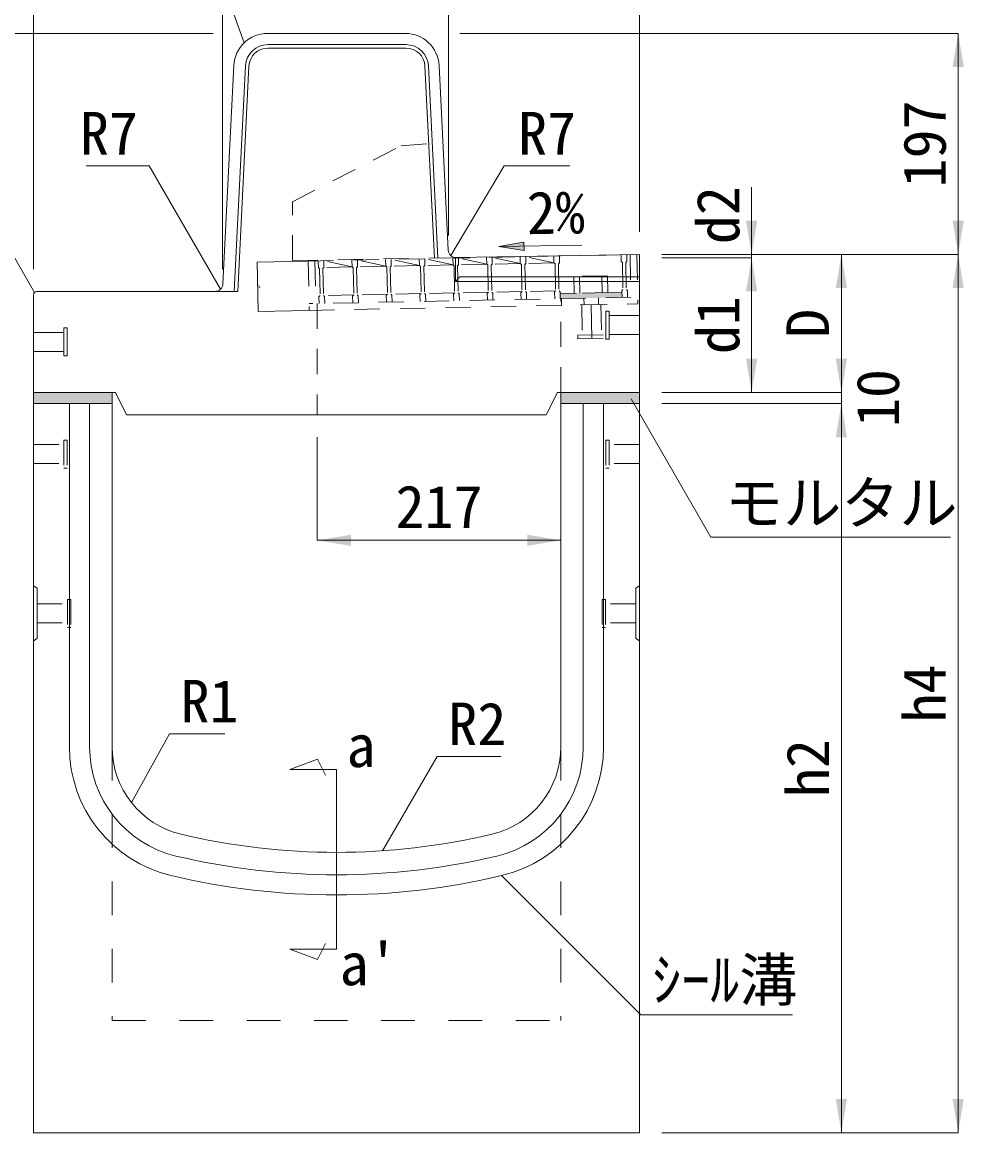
# Model space of a CAD drawing. Units: millimetres at full size. Extents: x -36174 to -11409, y 24892 to 47415.
# Drawn here: x -19879 to -19040, y 42318 to 43308 of the extents above; entities that cross this region are included whole.
import ezdxf
from ezdxf.enums import TextEntityAlignment as Align

# ---------------------------------------------------------------- set-up
doc = ezdxf.new("R2010")
doc.units = ezdxf.units.MM
doc.header["$LTSCALE"] = 30
doc.linetypes.add('USER1', pattern=[1.35, 0.75, -0.6])
doc.linetypes.add('USER2', pattern=[2, 1, -1])
for name, color, linetype, lineweight in [('0_2', 7, 'Continuous', 13), ('側溝・本体', 7, 'Continuous', 9), ('寸法引出', 7, 'Continuous', 9), ('寸法線', 7, 'Continuous', 9), ('本体', 2, 'Continuous', 20), ('補助線', 8, 'Continuous', 9), ('ｲﾝｻｰﾄ', 3, 'USER1', 9), ('ｸﾞﾚｰﾁﾝｸﾞ', 7, 'USER1', 5)]:
    doc.layers.add(name, color=color, linetype=linetype, lineweight=lineweight)
doc.layers.add('ﾊｯﾁﾝｸﾞ', color=8, linetype='Continuous')
doc.styles.add('ＭＳ ゴシック', font='')
doc.styles.get('ＭＳ ゴシック').set_extended_font_data('MS Gothic')

# ---------------------------------------------------------------- blocks, each defined once
blk = doc.blocks.new('filled_arrow')
at = {"color": 0, "linetype": 'Continuous', "lineweight": -2}
blk.add_solid([(7.5, 1.25), (0, 0), (7.5, -1.25)], dxfattribs=at)

msp = doc.modelspace()

# ---------------------------------------------------------------- hatches: boundary and pattern name
at = {"layer": '寸法引出'}
msp.add_hatch(color=256, dxfattribs=at).paths.add_polyline_path([(-19432.09, 43111.76), (-19431.96, 43104.26), (-19454.52, 43107.62)])
at = {"layer": 'ﾊｯﾁﾝｸﾞ'}
for points in [[(-19375, 43061.77), (-19399.7, 43061.27), (-19399.79, 43065.77), (-19375.09, 43066.27), (-19344.8, 43066.87), (-19344.71, 43062.37)], [(-19869.21, 42977.69), (-19869.21, 42967.69), (-19799.21, 42967.69), (-19799.21, 42977.69)], [(-19399.21, 42977.69), (-19399.21, 42967.69), (-19329.21, 42967.69), (-19329.21, 42977.69)]]:
    msp.add_hatch(color=256, dxfattribs=at).paths.add_polyline_path(points)

# ---------------------------------------------------------------- linework, layer by layer
at = {"layer": '0_2', "lineweight": 9}
msp.add_lwpolyline([(-19781.96, 42612.11), (-19748.11, 42673.45), (-19698.72, 42673.45)], dxfattribs=at)
at = {"layer": '側溝・本体', "linetype": 'USER1'}
for p, q in [((-19638.39, 43147.59), (-19541.51, 43197.59)), ((-19541.51, 43197.59), (-19504.35, 43200.59)), ((-19638.39, 43095.23), (-19638.39, 43147.59)), ((-19638.39, 43095.23), (-19492.43, 43097.81)), ((-19616.29, 43056.94), (-19616.31, 42957.69)), ((-19399.21, 42977.69), (-19399.21, 43061.28))]:
    msp.add_line(p, q, dxfattribs=at)
at = {"layer": '側溝・本体', "color": 4, "lineweight": 5}
for p, q in [((-19493.21, 43076.69), (-19493.21, 43097.79)), ((-19493.21, 43076.69), (-19489.21, 43080.69)), ((-19329.21, 43076.69), (-19493.21, 43076.69)), ((-19329.21, 43080.69), (-19489.21, 43080.69))]:
    msp.add_line(p, q, dxfattribs=at)
at = {"layer": '側溝・本体', "lineweight": 13}
msp.add_line((-19329.21, 42967.69), (-19329.21, 42977.69), dxfattribs=at)
at = {"layer": '側溝・本体', "linetype": 'USER2'}
for p, q in [((-19799.21, 42661.72), (-19799.21, 42417.69)), ((-19399.21, 42661.72), (-19399.21, 42417.69)), ((-19799.21, 42417.69), (-19399.21, 42417.69))]:
    msp.add_line(p, q, dxfattribs=at)
at = {"layer": '寸法引出'}
for p, q in [((-19454.52, 43107.62), (-19380.51, 43108.91)), ((-19640.85, 42641.62), (-19616.09, 42650.82)), ((-19616.09, 42650.82), (-19608.93, 42636.5)), ((-19599.21, 42641.62), (-19640.85, 42641.62)), ((-19599.21, 42641.62), (-19599.21, 42481.37)), ((-19599.21, 42481.37), (-19640.85, 42481.37)), ((-19640.85, 42481.37), (-19616.09, 42472.17)), ((-19616.09, 42472.17), (-19608.93, 42486.49))]:
    msp.add_line(p, q, dxfattribs=at)
at = {"layer": '寸法引出', "lineweight": 13}
msp.add_lwpolyline([(-19432.09, 43111.76), (-19431.96, 43104.26), (-19454.52, 43107.62)], close=True, dxfattribs=at)
at = {"layer": '寸法線'}
for p, q in [((-19869.21, 43087.69), (-19869.21, 43557.69)), ((-19329.21, 43120.69), (-19329.21, 43557.69)), ((-19869.21, 43087.69), (-19869.21, 43477.69)), ((-19700.71, 43087.69), (-19700.71, 43477.69)), ((-19700.71, 43087.69), (-19700.71, 43477.69)), ((-19499.21, 43117.69), (-19499.21, 43477.69)), ((-19499.21, 43117.69), (-19499.21, 43477.69)), ((-19329.21, 43120.69), (-19329.21, 43477.69)), ((-19709.21, 43297.69), (-20129.21, 43297.69)), ((-19489.21, 43297.69), (-19045.12, 43297.69)), ((-19045.12, 43297.69), (-19045.12, 43100.69)), ((-19229.21, 43160.69), (-19229.21, 43037.64)), ((-19309.21, 43100.69), (-19045.12, 43100.69)), ((-19309.21, 43100.69), (-19149.21, 43100.69)), ((-19309.21, 43100.69), (-19229.21, 43100.69)), ((-19309.21, 43100.69), (-19045.12, 43100.69)), ((-19309.21, 43097.64), (-19229.21, 43097.64)), ((-19309.21, 43097.64), (-19229.21, 43097.64)), ((-19229.21, 43097.64), (-19229.21, 42977.69)), ((-19149.21, 43100.69), (-19149.21, 42977.69)), ((-19045.12, 43100.69), (-19045.12, 42317.69)), ((-19149.21, 42907.69), (-19149.21, 43037.69)), ((-19309.21, 42977.69), (-19149.21, 42977.69)), ((-19309.21, 42977.69), (-19229.21, 42977.69)), ((-19309.21, 42977.69), (-19149.21, 42977.69)), ((-19309.21, 42967.69), (-19149.21, 42967.69)), ((-19309.21, 42967.69), (-19149.21, 42967.69)), ((-19149.21, 42967.69), (-19149.21, 42317.69)), ((-19616.31, 42937.69), (-19616.31, 42845.83)), ((-19399.21, 42937.69), (-19399.21, 42845.83)), ((-19616.31, 42845.83), (-19399.21, 42845.83)), ((-19309.21, 42317.69), (-19045.12, 42317.69)), ((-19309.21, 42317.69), (-19149.21, 42317.69))]:
    msp.add_line(p, q, dxfattribs=at)
for points in [[(-19681.35, 43289.42), (-19720.49, 43397.69), (-19803.99, 43397.69)], [(-19868.33, 43066.81), (-19933.02, 43179.74), (-19989.52, 43179.74)], [(-19702.54, 43069.62), (-19766.12, 43179.74), (-19822.21, 43179.74)], [(-19497.33, 43099.69), (-19449.82, 43179.74), (-19391.23, 43179.74)], [(-19336.48, 42971.89), (-19265.41, 42848.78), (-19052.1, 42848.78)], [(-19558.08, 42569.1), (-19509.51, 42653.22), (-19452.81, 42653.22)], [(-19451.98, 42546.91), (-19327.94, 42422.87), (-19192.66, 42422.87)]]:
    msp.add_lwpolyline(points, dxfattribs=at)
at = {"layer": '本体'}
for p, q in [((-19660.67, 43297.69), (-19537.75, 43297.69)), ((-19700.37, 43074.34), (-19690.63, 43269.19)), ((-19499.55, 43104.46), (-19507.78, 43269.19)), ((-19492.43, 43097.81), (-19329.21, 43100.69)), ((-19329.21, 42977.69), (-19329.21, 43100.69)), ((-19707.37, 43067.69), (-19866.21, 43067.69)), ((-19869.21, 43064.69), (-19869.21, 42977.69)), ((-19796.21, 42977.69), (-19869.21, 42977.69)), ((-19869.21, 42967.69), (-19869.21, 42977.69)), ((-19799.21, 42967.69), (-19799.21, 42977.69)), ((-19796.21, 42977.69), (-19786.21, 42957.69)), ((-19402.21, 42977.69), (-19412.21, 42957.69)), ((-19402.21, 42977.69), (-19329.21, 42977.69)), ((-19399.21, 42967.69), (-19399.21, 42977.69)), ((-19869.21, 42317.69), (-19869.21, 42967.69)), ((-19799.21, 42967.69), (-19869.21, 42967.69)), ((-19799.21, 42661.72), (-19799.21, 42967.69)), ((-19399.21, 42661.72), (-19399.21, 42967.69)), ((-19329.21, 42967.69), (-19399.21, 42967.69)), ((-19329.21, 42317.69), (-19329.21, 42967.69)), ((-19786.21, 42957.69), (-19412.21, 42957.69)), ((-19869.21, 42317.69), (-19329.21, 42317.69))]:
    msp.add_line(p, q, dxfattribs=at)
at = {"layer": '本体', "color": 4, "lineweight": 5}
for p, q in [((-19660.21, 43287.69), (-19537.29, 43287.69)), ((-19660.21, 43284.69), (-19537.29, 43284.69)), ((-19690.24, 43067.69), (-19680.19, 43268.68)), ((-19687.23, 43067.69), (-19677.19, 43268.54)), ((-19511.75, 43097.47), (-19520.31, 43268.53)), ((-19508.75, 43097.52), (-19517.31, 43268.68)), ((-19687.23, 43067.69), (-19707.37, 43067.69)), ((-19837.21, 42661.72), (-19837.21, 42967.69)), ((-19819.21, 42661.72), (-19819.21, 42967.69)), ((-19379.21, 42661.72), (-19379.21, 42967.69)), ((-19361.21, 42661.72), (-19361.21, 42967.69)), ((-19869.21, 42805.19), (-19866.01, 42803.19)), ((-19866.01, 42803.19), (-19866.01, 42758.19)), ((-19329.21, 42805.19), (-19332.41, 42803.19)), ((-19332.41, 42803.19), (-19332.41, 42758.19)), ((-19869.21, 42756.19), (-19866.01, 42758.19)), ((-19329.21, 42756.19), (-19332.41, 42758.19))]:
    msp.add_line(p, q, dxfattribs=at)
at = {"layer": '本体'}
for centre, radius, start, end in [((-19660.67, 43267.69), 30, 90, 177.13809), ((-19537.75, 43267.69), 30, 2.86255, 90), ((-19492.55, 43104.81), 7, 182.86442, 271.0139), ((-19866.21, 43064.69), 3, 90, 180), ((-19707.37, 43074.69), 7, 270, 357.13809), ((-19719.21, 42661.72), 80, 180, 256.65766), ((-19479.21, 42661.72), 80, 283.34233, 0), ((-19599.21, 43167.69), 600, 256.65762, 283.34237)]:
    msp.add_arc(centre, radius, start, end, dxfattribs=at)
at = {"layer": '本体', "color": 4, "lineweight": 5}
for centre, radius, start, end in [((-19660.21, 43267.69), 20, 90, 177.13758), ((-19660.21, 43267.69), 17, 90, 177.13758), ((-19537.29, 43267.69), 20, 2.8624, 90), ((-19537.29, 43267.69), 17, 2.8624, 90), ((-19719.21, 42661.72), 118, 180, 256.65766), ((-19719.21, 42661.72), 100, 180, 256.65766), ((-19479.21, 42661.72), 100, 283.34233, 0), ((-19479.21, 42661.72), 118, 283.34233, 0), ((-19599.21, 43167.69), 620, 256.65762, 283.34237), ((-19599.21, 43167.69), 638, 256.65762, 283.34237)]:
    msp.add_arc(centre, radius, start, end, dxfattribs=at)
at = {"layer": '補助線'}
for p, q in [((-19625.41, 43094.77), (-19669.87, 43093.88)), ((-19668.99, 43049.89), (-19669.87, 43093.88)), ((-19382.08, 43055.63), (-19362.09, 43056.03)), ((-19372.08, 43055.83), (-19371.48, 43025.83)), ((-19624.53, 43050.78), (-19668.99, 43049.89))]:
    msp.add_line(p, q, dxfattribs=at)
at = {"layer": 'ｲﾝｻｰﾄ'}
for p, q in [((-19380.58, 43055.66), (-19363.58, 43056)), ((-19380.58, 43055.66), (-19380.04, 43028.66)), ((-19363.58, 43056), (-19363.04, 43029)), ((-19869.21, 43014.19), (-19869.21, 43031.19)), ((-19384.04, 43028.58), (-19359.05, 43029.08)), ((-19384.04, 43028.58), (-19383.98, 43025.58)), ((-19383.98, 43025.58), (-19358.99, 43026.08)), ((-19359.05, 43029.08), (-19358.99, 43026.08)), ((-19869.21, 42931.19), (-19842.21, 42931.19)), ((-19842.21, 42935.19), (-19842.21, 42910.19)), ((-19842.21, 42935.19), (-19839.2, 42935.19)), ((-19839.2, 42935.19), (-19839.2, 42910.19)), ((-19359.21, 42935.19), (-19359.21, 42910.19)), ((-19356.21, 42935.19), (-19359.21, 42935.19)), ((-19356.21, 42935.19), (-19356.21, 42910.19)), ((-19329.21, 42931.19), (-19356.21, 42931.19)), ((-19869.21, 42914.19), (-19842.21, 42914.19)), ((-19842.21, 42910.19), (-19839.2, 42910.19)), ((-19356.21, 42910.19), (-19359.21, 42910.19)), ((-19329.21, 42914.19), (-19356.21, 42914.19)), ((-19866.01, 42789.19), (-19839.01, 42789.19)), ((-19866.01, 42789.19), (-19866.01, 42772.19)), ((-19839.01, 42793.19), (-19836, 42793.19)), ((-19839.01, 42793.19), (-19839.01, 42768.19)), ((-19836, 42793.19), (-19836, 42768.19)), ((-19359.41, 42793.19), (-19362.41, 42793.19)), ((-19362.41, 42793.19), (-19362.41, 42768.19)), ((-19359.41, 42793.19), (-19359.41, 42768.19)), ((-19332.41, 42789.19), (-19359.41, 42789.19)), ((-19332.41, 42789.19), (-19332.41, 42772.19)), ((-19866.01, 42772.19), (-19839.01, 42772.19)), ((-19839.01, 42768.19), (-19836, 42768.19)), ((-19359.41, 42768.19), (-19362.41, 42768.19)), ((-19332.41, 42772.19), (-19359.41, 42772.19))]:
    msp.add_line(p, q, dxfattribs=at)
at = {"layer": 'ｲﾝｻｰﾄ', "linetype": 'USER2'}
for p, q in [((-19359.21, 43025.19), (-19359.21, 43050.19)), ((-19356.21, 43050.19), (-19359.21, 43050.19)), ((-19356.21, 43025.19), (-19356.21, 43050.19)), ((-19329.21, 43046.19), (-19356.21, 43046.19)), ((-19869.21, 43031.19), (-19842.21, 43031.19)), ((-19842.21, 43010.19), (-19842.21, 43035.19)), ((-19842.21, 43035.19), (-19839.21, 43035.19)), ((-19839.21, 43010.19), (-19839.21, 43035.19)), ((-19329.21, 43029.19), (-19356.21, 43029.19)), ((-19356.21, 43025.19), (-19359.21, 43025.19)), ((-19869.21, 43014.19), (-19842.21, 43014.19)), ((-19842.21, 43010.19), (-19839.21, 43010.19))]:
    msp.add_line(p, q, dxfattribs=at)
at = {"layer": 'ｸﾞﾚｰﾁﾝｸﾞ'}
for p, q in [((-19624.41, 43094.79), (-19331.47, 43100.65)), ((-19624.41, 43094.79), (-19623.53, 43050.8)), ((-19618.41, 43094.91), (-19617.65, 43056.92)), ((-19615.41, 43094.97), (-19615.29, 43088.97)), ((-19610.42, 43095.07), (-19610.3, 43089.07)), ((-19585.3, 43089.57), (-19610.42, 43095.07)), ((-19585.42, 43095.57), (-19585.3, 43089.57)), ((-19555.31, 43090.17), (-19580.42, 43095.67)), ((-19580.42, 43095.67), (-19580.3, 43089.67)), ((-19555.43, 43096.17), (-19555.31, 43090.17)), ((-19550.43, 43096.27), (-19550.31, 43090.27)), ((-19525.31, 43090.77), (-19550.43, 43096.27)), ((-19525.43, 43096.77), (-19525.31, 43090.77)), ((-19520.43, 43096.87), (-19520.31, 43090.87)), ((-19495.32, 43091.37), (-19520.43, 43096.87)), ((-19495.44, 43097.37), (-19495.32, 43091.37)), ((-19465.32, 43091.97), (-19490.44, 43097.47)), ((-19490.44, 43097.47), (-19490.32, 43091.47)), ((-19465.44, 43097.97), (-19465.32, 43091.97)), ((-19435.33, 43092.57), (-19460.45, 43098.07)), ((-19460.45, 43098.07), (-19460.33, 43092.07)), ((-19435.45, 43098.57), (-19435.33, 43092.57)), ((-19405.34, 43093.17), (-19430.45, 43098.67)), ((-19430.45, 43098.67), (-19430.33, 43092.67)), ((-19405.46, 43099.17), (-19405.34, 43093.17)), ((-19400.46, 43099.27), (-19400.34, 43093.27)), ((-19345.47, 43100.37), (-19345.35, 43094.37)), ((-19340.47, 43100.47), (-19340.35, 43094.47)), ((-19337.47, 43100.53), (-19336.71, 43062.53)), ((-19331.47, 43100.65), (-19330.59, 43056.66)), ((-19615.29, 43088.97), (-19614.27, 43087.99)), ((-19614.27, 43087.99), (-19613.79, 43063.99)), ((-19610.3, 43089.07), (-19611.28, 43088.05)), ((-19611.28, 43088.05), (-19610.8, 43064.05)), ((-19585.3, 43089.57), (-19610.3, 43089.07)), ((-19585.3, 43089.57), (-19584.28, 43088.59)), ((-19584.28, 43088.59), (-19583.8, 43064.59)), ((-19580.3, 43089.67), (-19581.28, 43088.65)), ((-19581.28, 43088.65), (-19580.8, 43064.65)), ((-19555.31, 43090.17), (-19580.3, 43089.67)), ((-19555.31, 43090.17), (-19580.3, 43089.67)), ((-19555.31, 43090.17), (-19554.29, 43089.19)), ((-19554.29, 43089.19), (-19553.81, 43065.19)), ((-19550.31, 43090.27), (-19551.29, 43089.25)), ((-19551.29, 43089.25), (-19550.81, 43065.25)), ((-19525.31, 43090.77), (-19550.31, 43090.27)), ((-19525.31, 43090.77), (-19524.29, 43089.79)), ((-19524.29, 43089.79), (-19523.81, 43065.79)), ((-19520.31, 43090.87), (-19521.29, 43089.85)), ((-19521.29, 43089.85), (-19520.81, 43065.85)), ((-19495.32, 43091.37), (-19520.31, 43090.87)), ((-19495.32, 43091.37), (-19520.31, 43090.87)), ((-19495.32, 43091.37), (-19494.3, 43090.39)), ((-19494.3, 43090.39), (-19493.82, 43066.39)), ((-19490.32, 43091.47), (-19491.3, 43090.45)), ((-19491.3, 43090.45), (-19490.82, 43066.45)), ((-19465.32, 43091.97), (-19490.32, 43091.47)), ((-19465.32, 43091.97), (-19464.3, 43090.99)), ((-19464.3, 43090.99), (-19463.82, 43066.99)), ((-19460.33, 43092.07), (-19461.31, 43091.05)), ((-19461.31, 43091.05), (-19460.83, 43067.05)), ((-19435.33, 43092.57), (-19460.33, 43092.07)), ((-19435.33, 43092.57), (-19434.31, 43091.59)), ((-19434.31, 43091.59), (-19433.83, 43067.59)), ((-19430.33, 43092.67), (-19431.31, 43091.65)), ((-19431.31, 43091.65), (-19430.83, 43067.65)), ((-19405.34, 43093.17), (-19430.33, 43092.67)), ((-19405.34, 43093.17), (-19404.32, 43092.19)), ((-19404.32, 43092.19), (-19403.84, 43068.19)), ((-19400.34, 43093.27), (-19401.32, 43092.25)), ((-19401.32, 43092.25), (-19400.84, 43068.25)), ((-19345.35, 43094.37), (-19344.33, 43093.39)), ((-19344.33, 43093.39), (-19343.85, 43069.39)), ((-19340.35, 43094.47), (-19341.33, 43093.45)), ((-19341.33, 43093.45), (-19340.85, 43069.45)), ((-19357.6, 43081.62), (-19387.59, 43081.02)), ((-19357.6, 43081.62), (-19387.59, 43081.02)), ((-19387.59, 43081.02), (-19387.29, 43066.02)), ((-19387.59, 43081.02), (-19387.29, 43066.02)), ((-19382.59, 43081.12), (-19382.29, 43066.12)), ((-19382.59, 43081.12), (-19382.29, 43066.12)), ((-19362.6, 43081.52), (-19362.3, 43066.52)), ((-19362.6, 43081.52), (-19362.3, 43066.52)), ((-19357.6, 43081.62), (-19357.3, 43066.62)), ((-19357.6, 43081.62), (-19357.3, 43066.62)), ((-19553.81, 43065.19), (-19580.8, 43064.65)), ((-19554.79, 43064.17), (-19553.81, 43065.19)), ((-19523.81, 43065.79), (-19550.81, 43065.25)), ((-19549.79, 43064.27), (-19550.81, 43065.25)), ((-19524.79, 43064.77), (-19523.81, 43065.79)), ((-19493.82, 43066.39), (-19520.81, 43065.85)), ((-19519.79, 43064.87), (-19520.81, 43065.85)), ((-19494.8, 43065.37), (-19493.82, 43066.39)), ((-19494.68, 43059.37), (-19494.8, 43065.37)), ((-19463.82, 43066.99), (-19490.82, 43066.45)), ((-19489.8, 43065.47), (-19490.82, 43066.45)), ((-19489.68, 43059.47), (-19489.8, 43065.47)), ((-19464.8, 43065.97), (-19463.82, 43066.99)), ((-19464.68, 43059.97), (-19464.8, 43065.97)), ((-19433.83, 43067.59), (-19460.83, 43067.05)), ((-19459.81, 43066.07), (-19460.83, 43067.05)), ((-19459.69, 43060.07), (-19459.81, 43066.07)), ((-19434.81, 43066.57), (-19433.83, 43067.59)), ((-19434.69, 43060.57), (-19434.81, 43066.57)), ((-19403.84, 43068.19), (-19430.83, 43067.65)), ((-19429.81, 43066.67), (-19430.83, 43067.65)), ((-19429.69, 43060.67), (-19429.81, 43066.67)), ((-19404.82, 43067.17), (-19403.84, 43068.19)), ((-19404.7, 43061.17), (-19404.82, 43067.17)), ((-19399.82, 43067.27), (-19400.84, 43068.25)), ((-19399.7, 43061.27), (-19399.82, 43067.27)), ((-19344.8, 43066.87), (-19399.79, 43065.77)), ((-19357.3, 43066.62), (-19387.29, 43066.02)), ((-19357.3, 43066.62), (-19387.29, 43066.02)), ((-19344.83, 43068.37), (-19343.85, 43069.39)), ((-19344.71, 43062.37), (-19344.83, 43068.37)), ((-19339.83, 43068.47), (-19340.85, 43069.45)), ((-19339.71, 43062.47), (-19339.83, 43068.47)), ((-19336.71, 43062.53), (-19623.65, 43056.8)), ((-19623.53, 43050.8), (-19330.59, 43056.66)), ((-19614.77, 43062.97), (-19613.79, 43063.99)), ((-19614.65, 43056.98), (-19614.77, 43062.97)), ((-19583.8, 43064.59), (-19610.8, 43064.05)), ((-19609.78, 43063.07), (-19610.8, 43064.05)), ((-19609.66, 43057.08), (-19609.78, 43063.07)), ((-19584.78, 43063.57), (-19583.8, 43064.59)), ((-19584.66, 43057.58), (-19584.78, 43063.57)), ((-19579.78, 43063.67), (-19580.8, 43064.65)), ((-19579.66, 43057.68), (-19579.78, 43063.67)), ((-19554.67, 43058.18), (-19554.79, 43064.17)), ((-19549.67, 43058.28), (-19549.79, 43064.27)), ((-19524.67, 43058.78), (-19524.79, 43064.77)), ((-19519.67, 43058.88), (-19519.79, 43064.87)), ((-19398.7, 43061.29), (-19398.58, 43055.3)), ((-19398.7, 43061.29), (-19398.58, 43055.3)), ((-19378.58, 43055.7), (-19378.7, 43061.69)), ((-19378.58, 43055.7), (-19378.7, 43061.69)), ((-19365.58, 43055.96), (-19365.7, 43061.95)), ((-19365.58, 43055.96), (-19365.7, 43061.95))]:
    msp.add_line(p, q, dxfattribs=at)

# ---------------------------------------------------------------- block references
at = {"layer": '0_2', "lineweight": 9, "xscale": 0.2, "yscale": 0.2, "rotation": 61.1}
msp.add_blockref('filled_arrow', (-19781.96, 42612.11), dxfattribs=at)
at = {"layer": '寸法線'}
for p, xscale, yscale, rotation in [((-19045.12, 43297.69), 4, 4, 270), ((-19681.35, 43289.42), 0.2, 0.2, 109.9), ((-19229.21, 43100.69), 4, 4, 90), ((-19045.12, 43100.69), 4, 4, 90), ((-19497.33, 43099.69), 0.133, 0.133, 59.3), ((-19229.21, 43097.64), 4, 4, 270), ((-19229.21, 43097.64), 4, 4, 270), ((-19149.21, 43100.69), 4, 4, 270), ((-19045.12, 43100.69), 4, 4, 270), ((-19868.33, 43066.81), 0.2, 0.2, 119.8), ((-19702.54, 43069.62), 0.2, 0.2, 120), ((-19229.21, 42977.69), 4, 4, 90), ((-19149.21, 42977.69), 4, 4, 90), ((-19149.21, 42977.69), 4, 4, 90), ((-19336.48, 42971.89), 0.2, 0.2, 300), ((-19149.21, 42967.69), 4, 4, 270), ((-19149.21, 42967.69), 4, 4, 270), ((-19399.21, 42845.83), 4, 4, 180), ((-19558.08, 42569.1), 0.2, 0.2, 60), ((-19451.98, 42546.91), 0.2, 0.2, 315), ((-19149.21, 42317.69), 4, 4, 90), ((-19045.12, 42317.69), 4, 4, 90)]:
    msp.add_blockref('filled_arrow', p, dxfattribs=dict(at, xscale=xscale, yscale=yscale, rotation=rotation))
at = {"layer": '寸法線', "xscale": 4, "yscale": 4}
msp.add_blockref('filled_arrow', (-19616.31, 42845.83), dxfattribs=at)
at = {"layer": '補助線', "xscale": 0.2, "yscale": 0.2}
for p, rotation in [((-19669.87, 43093.88), 271.1), ((-19668.99, 43049.89), 91.1)]:
    msp.add_blockref('filled_arrow', p, dxfattribs=dict(at, rotation=rotation))

# ---------------------------------------------------------------- texts
at = {"layer": '0_2', "style": 'ＭＳ ゴシック'}
msp.add_text('2%', height=37.98, rotation=1, dxfattribs=at).set_placement((-19403.76, 43138.12), align=Align.MIDDLE_CENTER)
msp.add_text('R1', height=37.98, dxfattribs=at).set_placement((-19738.11, 42721.45), align=Align.TOP_LEFT)
for s, p in [('a', (-19577.29, 42662.72)), ("a'", (-19570.53, 42468.27))]:
    msp.add_text(s, height=37.98, dxfattribs=at).set_placement(p, align=Align.MIDDLE_CENTER)
at = {"layer": '寸法線', "style": 'ＭＳ ゴシック'}
for s, p in [('197', (-19075.12, 43199.19)), ('d2', (-19259.21, 43135.68)), ('d1', (-19259.21, 43037.66)), ('D', (-19179.21, 43039.19)), ('10', (-19116.78, 42972.69)), ('h4', (-19075.12, 42709.19)), ('h2', (-19179.21, 42642.69))]:
    msp.add_text(s, height=37.98, rotation=90, dxfattribs=at).set_placement(p, align=Align.MIDDLE_CENTER)
msp.add_text('R7', height=37.98, dxfattribs=at).set_placement((-19776.12, 43227.74), align=Align.TOP_RIGHT)
for s, p in [('R7', (-19437.32, 43227.74)), ('モルタル', (-19252.91, 42898.21)), ('R2', (-19499.51, 42701.22)), ('ｼｰﾙ溝', (-19317.94, 42473.1))]:
    msp.add_text(s, height=37.98, dxfattribs=at).set_placement(p, align=Align.TOP_LEFT)
msp.add_text('217', height=37.98, dxfattribs=at).set_placement((-19507.76, 42875.83), align=Align.MIDDLE_CENTER)
at = {"layer": '補助線', "style": 'ＭＳ ゴシック'}
msp.add_text('44', height=1.899, rotation=271.146, dxfattribs=at).set_placement((-19667.93, 43071.91), align=Align.MIDDLE_CENTER)

doc.saveas('drawing.dxf')
